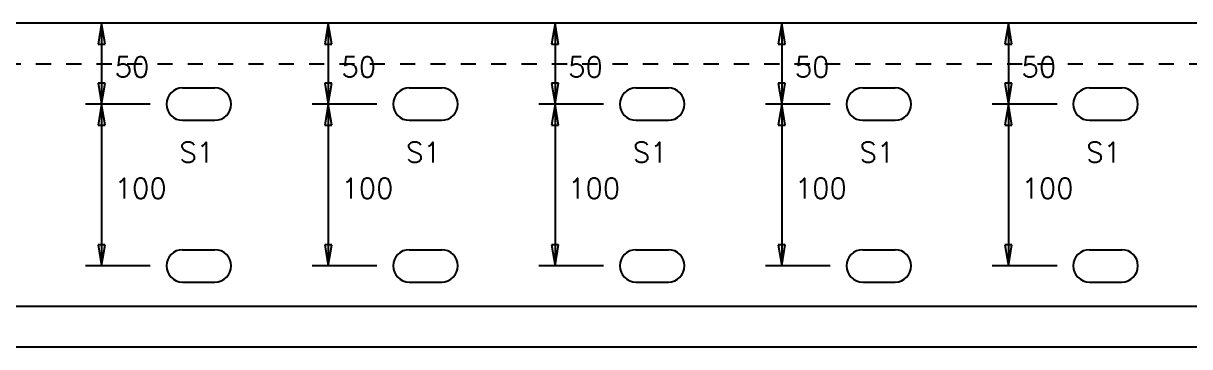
# Model space of a CAD drawing. Extents: x 0 to 428, y 0 to 297.
# Drawn here: x 283 to 374.5, y 94.5 to 119.9 of the extents above; entities that cross this region are included whole.
import ezdxf

# ---------------------------------------------------------------- set-up
doc = ezdxf.new("R2010")
doc.units = 0
doc.linetypes.add('CONTIN', pattern=[0])
doc.linetypes.add('DASHED', pattern=[2.38, 1.19, -1.19])
doc.layers.get('0').update_dxf_attribs({"linetype": 'CONTIN'})
for name, color, linetype in [('1', 7, 'CONTIN'), ('11', 7, 'CONTIN'), ('2', 7, 'CONTIN'), ('3', 1, 'CONTIN'), ('6', 4, 'CONTIN'), ('7', 3, 'DASHED')]:
    doc.layers.add(name, color=color, linetype=linetype)
doc.styles.add('SIMPLEX', font='SIMPLEX')

# ---------------------------------------------------------------- blocks, each defined once
blk = doc.blocks.new('WBSLOT')
at = {"layer": '6'}
for p, q in [((-1.27, 1.27), (1.27, 1.27)), ((-1.27, -1.27), (1.27, -1.27))]:
    blk.add_line(p, q, dxfattribs=at)
for centre, start, end in [((-1.27, 0), 90, 270), ((1.27, 0), 270, 90)]:
    blk.add_arc(centre, 1.27, start, end, dxfattribs=at)
blk = doc.blocks.new('ARROW')
at = {"layer": '2'}
for p, q in [((0, 0), (-1.651, 0.275)), ((-1.651, 0.275), (-1.651, -0.275)), ((-1.651, -0.275), (0, 0))]:
    blk.add_line(p, q, dxfattribs=at)
blk = doc.blocks.new('CZEPIECE')
at = {"layer": '1'}
for p, q in [((394.6, 55.88), (50.8, 55.88)), ((50.8, 33.655), (394.6, 33.655)), ((50.8, 30.48), (394.6, 30.48))]:
    blk.add_line(p, q, dxfattribs=at)
at = {"layer": '2'}
for p, q in [((295.54, 55.88), (287.92, 55.88)), ((289.19, 55.88), (289.19, 49.53)), ((313.32, 55.88), (305.7, 55.88)), ((306.97, 55.88), (306.97, 49.53)), ((331.1, 55.88), (323.48, 55.88)), ((324.75, 55.88), (324.75, 49.53)), ((348.88, 55.88), (341.26, 55.88)), ((342.53, 55.88), (342.53, 49.53)), ((366.66, 55.88), (359.04, 55.88)), ((360.31, 55.88), (360.31, 49.53)), ((293, 49.53), (287.92, 49.53)), ((293, 49.53), (287.92, 49.53)), ((289.19, 49.53), (289.19, 36.83)), ((310.78, 49.53), (305.7, 49.53)), ((310.78, 49.53), (305.7, 49.53)), ((306.97, 49.53), (306.97, 36.83)), ((328.56, 49.53), (323.48, 49.53)), ((328.56, 49.53), (323.48, 49.53)), ((324.75, 49.53), (324.75, 36.83)), ((346.34, 49.53), (341.26, 49.53)), ((346.34, 49.53), (341.26, 49.53)), ((342.53, 49.53), (342.53, 36.83)), ((364.12, 49.53), (359.04, 49.53)), ((364.12, 49.53), (359.04, 49.53)), ((360.31, 49.53), (360.31, 36.83)), ((293, 36.83), (287.92, 36.83)), ((310.78, 36.83), (305.7, 36.83)), ((328.56, 36.83), (323.48, 36.83)), ((346.34, 36.83), (341.26, 36.83)), ((364.12, 36.83), (359.04, 36.83))]:
    blk.add_line(p, q, dxfattribs=at)
at = {"layer": '7'}
blk.add_line((50.8, 52.705), (394.6, 52.705), dxfattribs=at)
at = {"layer": '2'}
for p, rotation in [((289.19, 55.88), 90), ((306.97, 55.88), 90), ((324.75, 55.88), 90), ((342.53, 55.88), 90), ((360.31, 55.88), 90), ((289.19, 49.53), -90), ((306.97, 49.53), -90), ((324.75, 49.53), -90), ((342.53, 49.53), -90), ((360.31, 49.53), -90), ((289.19, 49.53), 90), ((306.97, 49.53), 90), ((324.75, 49.53), 90), ((342.53, 49.53), 90), ((360.31, 49.53), 90), ((289.19, 36.83), -90), ((306.97, 36.83), -90), ((324.75, 36.83), -90), ((342.53, 36.83), -90), ((360.31, 36.83), -90)]:
    blk.add_blockref('ARROW', p, dxfattribs=dict(at, rotation=rotation))
at = {"layer": '6'}
for p in [(296.81, 49.53), (314.59, 49.53), (332.37, 49.53), (350.15, 49.53), (367.93, 49.53), (296.81, 36.83), (314.59, 36.83), (332.37, 36.83), (350.15, 36.83), (367.93, 36.83)]:
    blk.add_blockref('WBSLOT', p, dxfattribs=at)
at = {"layer": '11', "style": 'SIMPLEX'}
for s, p in [('50', (290.216, 51.647)), ('50', (307.997, 51.647)), ('50', (325.777, 51.647)), ('50', (343.557, 51.647)), ('50', (361.337, 51.647)), ('100', (290.216, 42.122)), ('100', (307.997, 42.122)), ('100', (325.777, 42.122)), ('100', (343.557, 42.122)), ('100', (361.337, 42.122))]:
    blk.add_text(s, height=1.587, dxfattribs=at).set_placement(p)
at = {"layer": '3', "style": 'SIMPLEX'}
for p in [(295.286, 44.958), (313.066, 44.958), (330.846, 44.958), (348.626, 44.958), (366.406, 44.958)]:
    blk.add_text('S1', height=1.587, dxfattribs=at).set_placement(p)

msp = doc.modelspace()

# ---------------------------------------------------------------- block references
msp.add_blockref('CZEPIECE', (0, 64))

doc.saveas('drawing.dxf')
